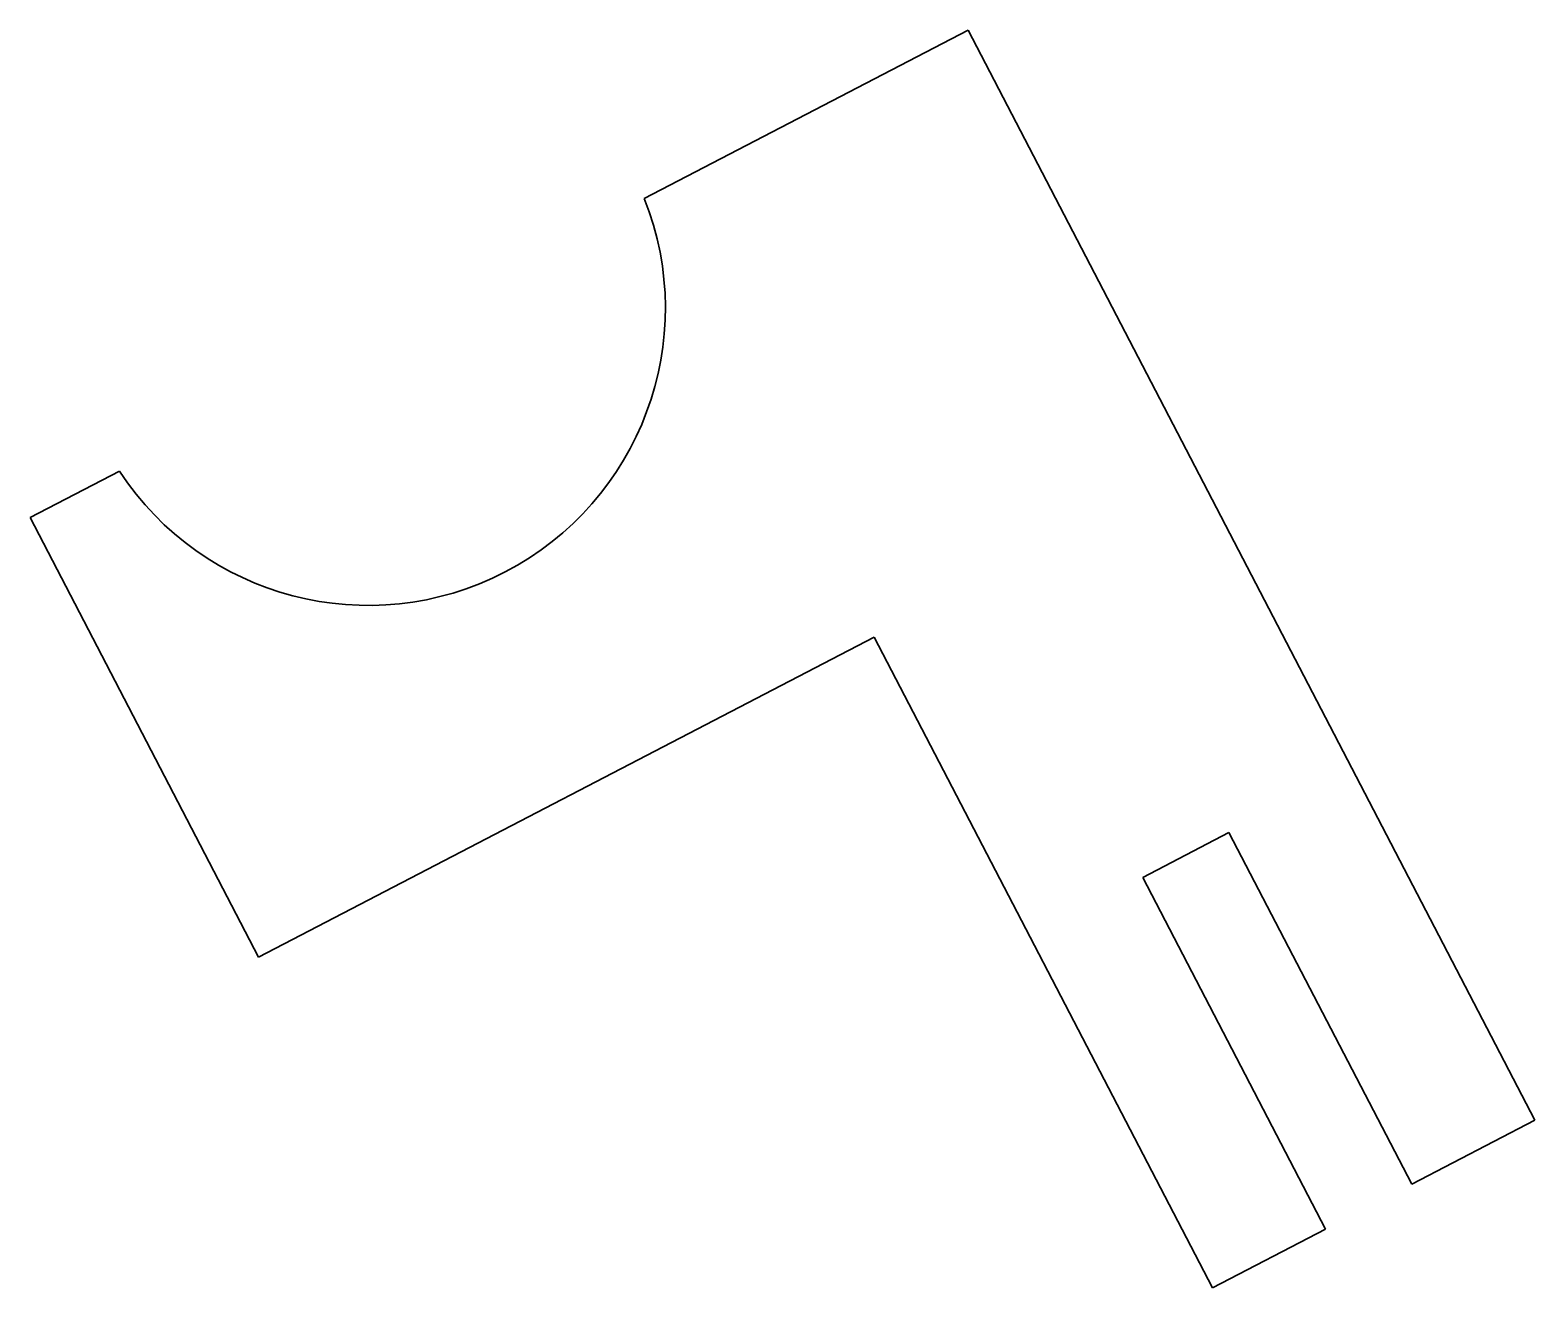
# Model space of a CAD drawing. Extents: x 110.5 to 186.5, y 73.3 to 136.7.
import ezdxf

# ---------------------------------------------------------------- set-up
doc = ezdxf.new("R2010")
doc.units = 0

msp = doc.modelspace()

# ---------------------------------------------------------------- linework, layer by layer
at = {"color": 7, "lineweight": 35, "ltscale": 0.460395}
msp.add_line((157.869385, 136.735657), (141.528534, 128.243408), dxfattribs=at)
at = {"color": 7, "lineweight": 35}
for p, q in [((186.460022, 81.721313), (157.869385, 136.735657)), ((110.539963, 112.138794), (122.068443, 89.955627)), ((122.068443, 89.955627), (153.124908, 106.095459)), ((153.124908, 106.095459), (170.187073, 73.264343)), ((171.02594, 96.239929), (180.248749, 78.493347)), ((175.900818, 76.233765), (166.67804, 93.980347))]:
    msp.add_line(p, q, dxfattribs=at)
at = {"color": 7, "lineweight": 35, "ltscale": 0.126914}
msp.add_line((115.044518, 114.479797), (110.539963, 112.138794), dxfattribs=at)
at = {"color": 7, "lineweight": 35, "ltscale": 0.1225}
msp.add_line((166.67804, 93.980347), (171.02594, 96.239929), dxfattribs=at)
at = {"color": 7, "lineweight": 35, "ltscale": 0.174999}
msp.add_line((180.248749, 78.493347), (186.460022, 81.721313), dxfattribs=at)
at = {"color": 7, "lineweight": 35, "ltscale": 0.160982}
msp.add_line((170.187073, 73.264343), (175.900818, 76.233765), dxfattribs=at)
at = {"color": 7, "lineweight": 35}
msp.add_arc((127.588524, 122.704407), 15.000138, 213.251022, 21.670071, dxfattribs=at)

doc.saveas('drawing.dxf')
